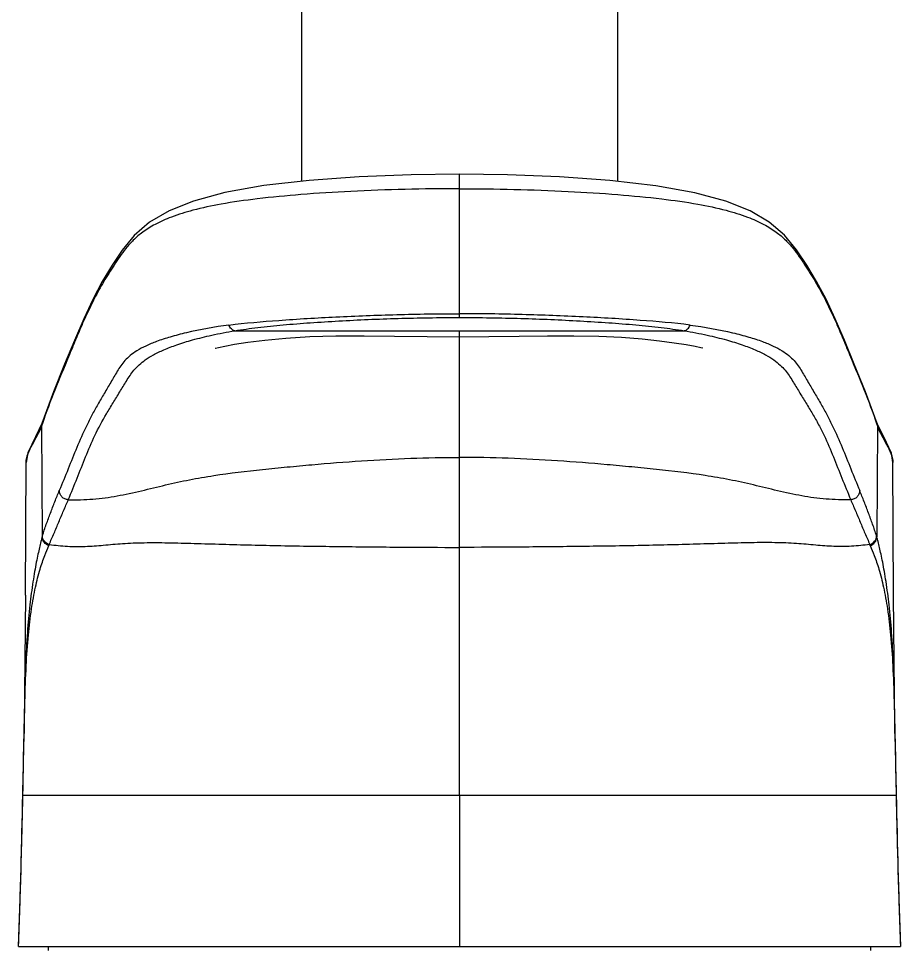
# Model space of a CAD drawing. Header units: millimetres. Extents: x 1035 to 2065, y 1005 to 1731.
# Drawn here: x 1683.2 to 1731.2, y 1355.9 to 1406.5 of the extents above; entities that cross this region are included whole.
import ezdxf

# ---------------------------------------------------------------- set-up
doc = ezdxf.new("R2010")
doc.units = ezdxf.units.MM

msp = doc.modelspace()

# ---------------------------------------------------------------- linework, layer by layer
at = {"color": 7, "linetype": 'Continuous'}
for p, q in [((1698.629, 1407.87), (1698.629, 1397.663)), ((1715.829, 1407.87), (1715.829, 1397.663)), ((1707.229, 1397.258), (1707.229, 1398.044)), ((1707.229, 1390.244), (1707.229, 1397.256)), ((1694.994, 1389.526), (1707.229, 1389.526)), ((1707.229, 1364.234), (1707.229, 1389.526)), ((1707.229, 1389.526), (1719.464, 1389.526)), ((1684.499, 1384.475), (1684.475, 1384.323)), ((1684.523, 1384.467), (1684.475, 1384.323)), ((1684.475, 1384.323), (1684.512, 1378.294)), ((1684.5, 1384.477), (1684.499, 1384.475)), ((1729.935, 1384.467), (1729.982, 1384.323)), ((1729.982, 1384.323), (1729.946, 1378.294)), ((1729.958, 1384.478), (1729.959, 1384.476)), ((1730.322, 1383.74), (1729.958, 1384.477)), ((1729.959, 1384.476), (1729.982, 1384.323)), ((1683.606, 1375.111), (1683.638, 1382.344)), ((1683.515, 1366.879), (1683.52, 1367.166)), ((1730.938, 1367.163), (1730.941, 1366.981)), ((1683.462, 1364.234), (1683.462, 1364.254)), ((1683.462, 1364.234), (1707.229, 1364.234)), ((1707.229, 1364.234), (1730.996, 1364.234)), ((1730.996, 1364.254), (1730.996, 1364.234)), ((1683.229, 1355.992), (1731.229, 1355.992))]:
    msp.add_line(p, q, dxfattribs=at)
for points in [[(1707.229, 1398.044), (1704.603, 1398.014), (1701.773, 1397.907), (1699.054, 1397.712), (1696.57, 1397.425), (1694.452, 1397.046), (1692.751, 1396.587), (1691.421, 1396.058), (1690.358, 1395.439), (1689.517, 1394.713), (1688.872, 1393.919), (1688.317, 1393.091), (1687.785, 1392.202), (1687.271, 1391.231), (1686.774, 1390.167), (1686.274, 1388.998), (1685.735, 1387.695), (1685.126, 1386.2), (1684.499, 1384.476)], [(1729.959, 1384.476), (1729.331, 1386.203), (1728.721, 1387.7), (1728.181, 1389.005), (1727.681, 1390.176), (1727.182, 1391.241), (1726.667, 1392.212), (1726.134, 1393.102), (1725.576, 1393.932), (1724.928, 1394.727), (1724.092, 1395.444), (1723.044, 1396.055), (1721.725, 1396.581), (1720.031, 1397.04), (1717.91, 1397.422), (1715.415, 1397.711), (1712.681, 1397.907), (1709.844, 1398.014), (1707.229, 1398.044)], [(1693.937, 1388.578), (1693.942, 1388.579), (1694.104, 1388.618), (1694.45, 1388.689), (1694.983, 1388.785), (1695.707, 1388.895), (1696.637, 1389.013), (1697.777, 1389.123), (1699.079, 1389.202), (1700.506, 1389.243), (1702.041, 1389.25), (1703.691, 1389.232), (1705.472, 1389.204), (1707.229, 1389.19)], [(1707.229, 1389.19), (1708.832, 1389.202), (1710.48, 1389.228), (1712.014, 1389.247), (1713.453, 1389.249), (1714.808, 1389.223), (1716.055, 1389.167), (1717.168, 1389.081), (1718.119, 1388.978), (1718.913, 1388.872), (1719.564, 1388.77), (1720.055, 1388.68), (1720.375, 1388.613), (1720.474, 1388.59)], [(1684.5, 1384.477), (1684.141, 1383.748), (1683.728, 1382.878), (1683.638, 1382.344)], [(1730.82, 1382.344), (1730.737, 1382.857), (1730.322, 1383.74)], [(1730.947, 1367.156), (1730.934, 1367.994), (1730.851, 1375.111), (1730.82, 1382.344)], [(1683.606, 1375.111), (1683.524, 1367.994), (1683.511, 1367.156)]]:
    msp.add_lwpolyline(points, dxfattribs=at)
for centre, radius, start, end in [((1689.648, 1376.912), 5.319, 164.3019, 164.9446), ((741.066, 1382.68), 942.573, 358.879888, 359.05624), ((636.101, 1386.584), 1047.599, 358.778649, 358.922233), ((2455.926, 1378.761), 725.072, 180.917186, 181.146434), ((1139.925, 1375.213), 543.644, 357.97437, 358.84496), ((2307.573, 1376.13), 576.696, 181.179984, 182.000683), ((1694.829, 1355.77), 10, 178.7232, 180), ((1719.629, 1355.77), 10, 0, 1.2768)]:
    msp.add_arc(centre, radius, start, end, dxfattribs=at)
for points, knots in [([(1707.229, 1397.258), (1705.254, 1397.258), (1702.375, 1397.192), (1698.705, 1396.959), (1696.352, 1396.736), (1694.385, 1396.462), (1692.822, 1396.133), (1691.617, 1395.762), (1690.701, 1395.359), (1690.007, 1394.931), (1689.48, 1394.484), (1689.07, 1394.025), (1688.731, 1393.564), (1688.424, 1393.106), (1688.04, 1392.506), (1687.6, 1391.756), (1687.13, 1390.846), (1686.712, 1389.933), (1686.323, 1389.02), (1685.824, 1387.803), (1685.192, 1386.299), (1684.729, 1385.08), (1684.523, 1384.467)], [0, 0, 0, 0, 0.201066, 0.293075, 0.374294, 0.441716, 0.495083, 0.536806, 0.56981, 0.596698, 0.619534, 0.639961, 0.659158, 0.677784, 0.69606, 0.731671, 0.766294, 0.800262, 0.833875, 0.867342, 0.93414, 1, 1, 1, 1]), ([(1707.229, 1397.256), (1709.204, 1397.256), (1712.083, 1397.191), (1715.752, 1396.958), (1718.106, 1396.735), (1720.072, 1396.462), (1721.636, 1396.133), (1722.84, 1395.762), (1723.757, 1395.359), (1724.451, 1394.931), (1724.978, 1394.484), (1725.388, 1394.025), (1725.727, 1393.563), (1726.034, 1393.106), (1726.418, 1392.506), (1726.857, 1391.756), (1727.328, 1390.846), (1727.746, 1389.933), (1728.134, 1389.02), (1728.634, 1387.803), (1729.266, 1386.299), (1729.729, 1385.08), (1729.935, 1384.467)], [0, 0, 0, 0, 0.201066, 0.293074, 0.374286, 0.441703, 0.495075, 0.536805, 0.569812, 0.596699, 0.619534, 0.639961, 0.659156, 0.677784, 0.69606, 0.731671, 0.766293, 0.800261, 0.833874, 0.867341, 0.93414, 1, 1, 1, 1]), ([(1694.676, 1389.833), (1695.577, 1389.943), (1697.518, 1390.113), (1700.564, 1390.288), (1703.845, 1390.417), (1706.089, 1390.45), (1707.229, 1390.45)], [0, 0, 0, 0, 0.216541, 0.46464, 0.727973, 1, 1, 1, 1]), ([(1694.994, 1389.526), (1695.41, 1389.588), (1696.285, 1389.708), (1697.657, 1389.849), (1699.129, 1389.964), (1700.674, 1390.061), (1702.267, 1390.138), (1704.457, 1390.221), (1706.115, 1390.241), (1707.229, 1390.244)], [0, 0, 0, 0, 0.102853, 0.215943, 0.337399, 0.464028, 0.594407, 0.727618, 1, 1, 1, 1]), ([(1719.782, 1389.833), (1718.881, 1389.943), (1716.94, 1390.113), (1713.894, 1390.288), (1710.613, 1390.417), (1708.369, 1390.45), (1707.229, 1390.45)], [0, 0, 0, 0, 0.216541, 0.46464, 0.727974, 1, 1, 1, 1]), ([(1707.229, 1390.244), (1708.343, 1390.241), (1710.001, 1390.221), (1712.191, 1390.138), (1713.784, 1390.061), (1715.329, 1389.964), (1716.801, 1389.849), (1718.173, 1389.708), (1719.048, 1389.588), (1719.464, 1389.526)], [0, 0, 0, 0, 0.272382, 0.405593, 0.535972, 0.662601, 0.784057, 0.897147, 1, 1, 1, 1]), ([(1694.676, 1389.833), (1693.899, 1389.723), (1692.823, 1389.537), (1691.518, 1389.197), (1690.778, 1388.958), (1690.174, 1388.712), (1689.69, 1388.456), (1689.311, 1388.188), (1688.931, 1387.825), (1688.652, 1387.42), (1688.417, 1387.013), (1688.186, 1386.61), (1687.892, 1386.11), (1687.544, 1385.515), (1687.213, 1384.925), (1686.819, 1384.147), (1686.396, 1383.169), (1685.926, 1381.988), (1685.605, 1381.207), (1685.444, 1380.814)], [0, 0, 0, 0, 0.167916, 0.233075, 0.288134, 0.334134, 0.372443, 0.404833, 0.433209, 0.484315, 0.509078, 0.533888, 0.5837, 0.633092, 0.681389, 0.728323, 0.819388, 0.909172, 1, 1, 1, 1]), ([(1694.994, 1389.526), (1694.926, 1389.537), (1694.785, 1389.62), (1694.705, 1389.756), (1694.676, 1389.833)], [0, 0, 0, 0, 0.457166, 1, 1, 1, 1]), ([(1719.466, 1389.527), (1719.534, 1389.538), (1719.674, 1389.621), (1719.753, 1389.756), (1719.782, 1389.833)], [0, 0, 0, 0, 0.457449, 1, 1, 1, 1]), ([(1719.782, 1389.833), (1720.559, 1389.723), (1721.635, 1389.537), (1722.94, 1389.197), (1723.68, 1388.958), (1724.284, 1388.712), (1724.768, 1388.456), (1725.147, 1388.188), (1725.527, 1387.825), (1725.805, 1387.42), (1726.041, 1387.013), (1726.272, 1386.61), (1726.565, 1386.11), (1726.914, 1385.515), (1727.245, 1384.925), (1727.639, 1384.147), (1728.062, 1383.169), (1728.531, 1381.988), (1728.853, 1381.207), (1729.014, 1380.814)], [0, 0, 0, 0, 0.16792, 0.233075, 0.288132, 0.334134, 0.372446, 0.404834, 0.433207, 0.484317, 0.509082, 0.533892, 0.583699, 0.633092, 0.681388, 0.728321, 0.819388, 0.909173, 1, 1, 1, 1]), ([(1685.933, 1380.32), (1686.098, 1380.709), (1686.417, 1381.485), (1686.872, 1382.662), (1687.372, 1383.846), (1687.897, 1384.815), (1688.375, 1385.592), (1688.678, 1386.089), (1688.919, 1386.487), (1689.16, 1386.889), (1689.507, 1387.419), (1690.026, 1387.886), (1690.592, 1388.232), (1691.168, 1388.507), (1691.882, 1388.778), (1692.753, 1389.045), (1693.805, 1389.306), (1694.575, 1389.453), (1694.994, 1389.526)], [0, 0, 0, 0, 0.091071, 0.180748, 0.271885, 0.367858, 0.41796, 0.468319, 0.493361, 0.518267, 0.569361, 0.629241, 0.666798, 0.712044, 0.766466, 0.831299, 0.90829, 1, 1, 1, 1]), ([(1719.464, 1389.526), (1719.883, 1389.452), (1720.653, 1389.306), (1721.706, 1389.046), (1722.577, 1388.777), (1723.291, 1388.506), (1723.866, 1388.232), (1724.321, 1387.953), (1724.675, 1387.669), (1725.032, 1387.295), (1725.362, 1386.791), (1725.718, 1386.186), (1726.084, 1385.592), (1726.445, 1385.001), (1726.781, 1384.412), (1727.173, 1383.637), (1727.586, 1382.662), (1728.041, 1381.485), (1728.361, 1380.709), (1728.524, 1380.32)], [0, 0, 0, 0, 0.091716, 0.168814, 0.233582, 0.287972, 0.333219, 0.37076, 0.402595, 0.430743, 0.481837, 0.53175, 0.582119, 0.632191, 0.680974, 0.72817, 0.81929, 0.908948, 1, 1, 1, 1]), ([(1683.638, 1382.344), (1683.64, 1382.511), (1683.731, 1382.858), (1683.982, 1383.335), (1684.256, 1383.815), (1684.423, 1384.15), (1684.475, 1384.323)], [0, 0, 0, 0, 0.231514, 0.484967, 0.74848, 1, 1, 1, 1]), ([(1729.982, 1384.323), (1730.034, 1384.149), (1730.202, 1383.815), (1730.476, 1383.335), (1730.727, 1382.858), (1730.818, 1382.511), (1730.82, 1382.344)], [0, 0, 0, 0, 0.251537, 0.515004, 0.768542, 1, 1, 1, 1]), ([(1685.933, 1380.32), (1686.157, 1380.316), (1686.604, 1380.312), (1687.496, 1380.357), (1688.602, 1380.513), (1689.913, 1380.803), (1691.217, 1381.126), (1692.529, 1381.416), (1694.292, 1381.716), (1696.069, 1381.93), (1697.853, 1382.104), (1699.644, 1382.269), (1701.883, 1382.444), (1704.561, 1382.589), (1706.343, 1382.626), (1707.229, 1382.626)], [0, 0, 0, 0, 0.031273, 0.062431, 0.124653, 0.18716, 0.249859, 0.312437, 0.374847, 0.499749, 0.562422, 0.62526, 0.751021, 0.876195, 1, 1, 1, 1]), ([(1728.524, 1380.32), (1728.301, 1380.316), (1727.854, 1380.312), (1726.962, 1380.357), (1725.855, 1380.513), (1724.545, 1380.803), (1723.241, 1381.126), (1721.929, 1381.416), (1720.165, 1381.716), (1718.388, 1381.93), (1716.605, 1382.104), (1714.814, 1382.269), (1712.575, 1382.444), (1709.897, 1382.589), (1708.115, 1382.626), (1707.229, 1382.626)], [0, 0, 0, 0, 0.031273, 0.062431, 0.124653, 0.18716, 0.249859, 0.312437, 0.374847, 0.499749, 0.562422, 0.62526, 0.751021, 0.876195, 1, 1, 1, 1]), ([(1684.527, 1378.351), (1684.588, 1378.564), (1684.734, 1378.979), (1684.965, 1379.597), (1685.198, 1380.209), (1685.362, 1380.614), (1685.444, 1380.814)], [0, 0, 0, 0, 0.252823, 0.501147, 0.753222, 1, 1, 1, 1]), ([(1685.933, 1380.32), (1685.87, 1380.322), (1685.741, 1380.35), (1685.58, 1380.461), (1685.471, 1380.623), (1685.445, 1380.751), (1685.444, 1380.814)], [0, 0, 0, 0, 0.250826, 0.501584, 0.751421, 1, 1, 1, 1]), ([(1729.014, 1380.814), (1729.013, 1380.751), (1728.987, 1380.623), (1728.878, 1380.461), (1728.716, 1380.35), (1728.588, 1380.322), (1728.524, 1380.32)], [0, 0, 0, 0, 0.248579, 0.498416, 0.749174, 1, 1, 1, 1]), ([(1729.93, 1378.347), (1729.865, 1378.56), (1729.762, 1378.875), (1729.608, 1379.288), (1729.455, 1379.698), (1729.26, 1380.209), (1729.096, 1380.614), (1729.014, 1380.814)], [0, 0, 0, 0, 0.254567, 0.377334, 0.501853, 0.753638, 1, 1, 1, 1]), ([(1684.894, 1377.877), (1684.973, 1378.086), (1685.162, 1378.489), (1685.416, 1379.106), (1685.674, 1379.715), (1685.848, 1380.12), (1685.933, 1380.32)], [0, 0, 0, 0, 0.252733, 0.502002, 0.754032, 1, 1, 1, 1]), ([(1728.524, 1380.32), (1728.61, 1380.12), (1728.784, 1379.715), (1728.999, 1379.206), (1729.17, 1378.798), (1729.342, 1378.388), (1729.483, 1378.086), (1729.564, 1377.877)], [0, 0, 0, 0, 0.245996, 0.498118, 0.623753, 0.747019, 1, 1, 1, 1]), ([(1684.512, 1378.294), (1684.485, 1378.209), (1684.438, 1378.015), (1684.362, 1377.699), (1684.276, 1377.325), (1684.187, 1376.891), (1684.096, 1376.394), (1683.972, 1375.622), (1683.824, 1374.52), (1683.692, 1373.023), (1683.601, 1371.285), (1683.546, 1369.302), (1683.523, 1367.897), (1683.511, 1367.155)], [0, 0, 0, 0, 0.023887, 0.05325, 0.087011, 0.126559, 0.171801, 0.222136, 0.335686, 0.469217, 0.624145, 0.801366, 1, 1, 1, 1]), ([(1684.872, 1377.822), (1684.771, 1377.852), (1684.585, 1377.977), (1684.512, 1378.19), (1684.512, 1378.294)], [0, 0, 0, 0, 0.502758, 1, 1, 1, 1]), ([(1684.894, 1377.877), (1684.792, 1377.906), (1684.602, 1378.031), (1684.528, 1378.247), (1684.527, 1378.351)], [0, 0, 0, 0, 0.502496, 1, 1, 1, 1]), ([(1684.894, 1377.877), (1685.225, 1377.839), (1685.876, 1377.764), (1686.862, 1377.76), (1687.86, 1377.846), (1688.925, 1377.941), (1690.099, 1377.991), (1691.401, 1377.978), (1692.821, 1377.941), (1694.872, 1377.878), (1697.531, 1377.812), (1700.775, 1377.768), (1704.015, 1377.734), (1706.17, 1377.724), (1707.229, 1377.724)], [0, 0, 0, 0, 0.044657, 0.087972, 0.132041, 0.179093, 0.231465, 0.289708, 0.353758, 0.422241, 0.565085, 0.710782, 0.857804, 1, 1, 1, 1]), ([(1729.564, 1377.877), (1729.233, 1377.839), (1728.581, 1377.764), (1727.596, 1377.76), (1726.598, 1377.846), (1725.533, 1377.941), (1724.359, 1377.991), (1723.057, 1377.978), (1721.636, 1377.941), (1719.586, 1377.878), (1716.927, 1377.812), (1713.683, 1377.768), (1710.443, 1377.734), (1708.288, 1377.724), (1707.229, 1377.724)], [0, 0, 0, 0, 0.044657, 0.087972, 0.132041, 0.179093, 0.231465, 0.289708, 0.353758, 0.422241, 0.565085, 0.710782, 0.857804, 1, 1, 1, 1]), ([(1729.564, 1377.877), (1729.666, 1377.906), (1729.856, 1378.031), (1729.93, 1378.247), (1729.93, 1378.351)], [0, 0, 0, 0, 0.502492, 1, 1, 1, 1]), ([(1729.586, 1377.822), (1729.686, 1377.852), (1729.873, 1377.977), (1729.946, 1378.19), (1729.946, 1378.294)], [0, 0, 0, 0, 0.502666, 1, 1, 1, 1]), ([(1729.946, 1378.294), (1729.945, 1378.299), (1729.941, 1378.317), (1729.934, 1378.334), (1729.93, 1378.347)], [0, 0, 0, 0, 0.306283, 1, 1, 1, 1]), ([(1730.947, 1367.155), (1730.924, 1368.559), (1730.895, 1370.543), (1730.767, 1373.023), (1730.633, 1374.52), (1730.486, 1375.622), (1730.361, 1376.394), (1730.271, 1376.891), (1730.182, 1377.325), (1730.096, 1377.699), (1730.021, 1378.016), (1729.973, 1378.209), (1729.946, 1378.294)], [0, 0, 0, 0, 0.375802, 0.530858, 0.664182, 0.777918, 0.828214, 0.873428, 0.912919, 0.946751, 0.976203, 1, 1, 1, 1]), ([(1683.52, 1367.166), (1683.535, 1367.892), (1683.563, 1369.262), (1683.63, 1371.192), (1683.74, 1372.869), (1683.909, 1374.3), (1684.121, 1375.498), (1684.365, 1376.472), (1684.624, 1377.222), (1684.797, 1377.644), (1684.872, 1377.822)], [0, 0, 0, 0, 0.201427, 0.380391, 0.535884, 0.6679, 0.780078, 0.873518, 0.946295, 1, 1, 1, 1]), ([(1729.586, 1377.822), (1729.66, 1377.643), (1729.833, 1377.222), (1730.094, 1376.472), (1730.335, 1375.498), (1730.551, 1374.3), (1730.718, 1372.868), (1730.828, 1371.19), (1730.895, 1369.26), (1730.923, 1367.889), (1730.938, 1367.163)], [0, 0, 0, 0, 0.053687, 0.126421, 0.219985, 0.33196, 0.464087, 0.619621, 0.798543, 1, 1, 1, 1]), ([(1730.941, 1366.981), (1730.946, 1366.759), (1730.963, 1365.85), (1730.981, 1364.942), (1730.996, 1364.254)], [0, 0, 0, 0, 0.243916, 1, 1, 1, 1]), ([(1683.229, 1355.999), (1683.277, 1357.382), (1683.343, 1359.451), (1683.415, 1362.196), (1683.448, 1363.558), (1683.462, 1364.234)], [0, 0, 0, 0, 0.50381, 0.753852, 1, 1, 1, 1]), ([(1707.229, 1364.234), (1707.229, 1363.548), (1707.228, 1362.176), (1707.23, 1360.117), (1707.228, 1358.055), (1707.226, 1356.68), (1707.229, 1355.992)], [0, 0, 0, 0, 0.249586, 0.499414, 0.749552, 1, 1, 1, 1]), ([(1730.996, 1364.234), (1731.01, 1363.558), (1731.042, 1362.196), (1731.115, 1359.451), (1731.181, 1357.382), (1731.229, 1355.999)], [0, 0, 0, 0, 0.246148, 0.49619, 1, 1, 1, 1]), ([(1683.229, 1355.992), (1683.228, 1355.992), (1683.23, 1355.996), (1683.229, 1355.998), (1683.229, 1355.999)], [0, 0, 0, 0, 0.376949, 1, 1, 1, 1]), ([(1731.229, 1355.999), (1731.229, 1355.998), (1731.228, 1355.996), (1731.23, 1355.992), (1731.229, 1355.992)], [0, 0, 0, 0, 0.62315, 1, 1, 1, 1])]:
    msp.add_open_spline(points, degree=3, knots=knots, dxfattribs=at)
for points in [[(1684.872, 1377.822), (1684.879, 1377.841), (1684.887, 1377.859), (1684.894, 1377.877)], [(1729.586, 1377.822), (1729.579, 1377.841), (1729.571, 1377.859), (1729.564, 1377.877)], [(1683.462, 1364.234), (1683.459, 1364.24), (1683.458, 1364.247), (1683.458, 1364.254)], [(1730.996, 1364.234), (1730.999, 1364.24), (1731, 1364.247), (1730.999, 1364.254)]]:
    msp.add_open_spline(points, degree=3, dxfattribs=at)

doc.saveas('drawing.dxf')
